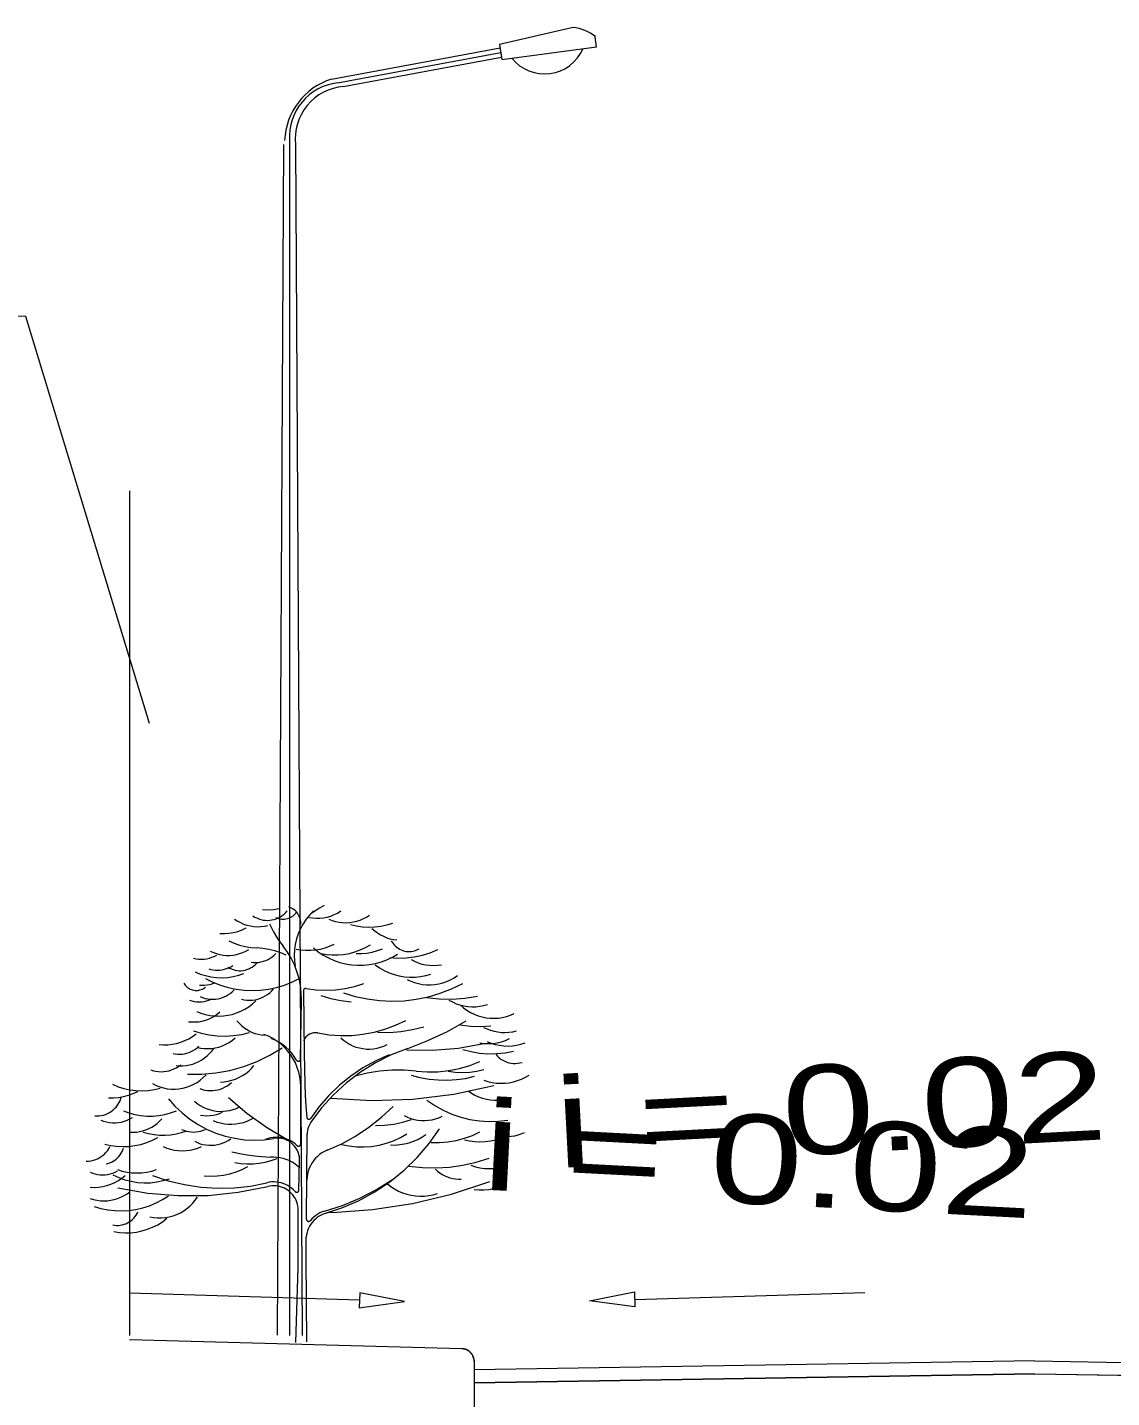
# Model space of a CAD drawing. Header units: metres. Extents: x 533049 to 537618, y 1849954 to 1852676.
# Drawn here: x 534294 to 534394.6, y 1850106.9 to 1850234 of the extents above; entities that cross this region are included whole.
import ezdxf

# ---------------------------------------------------------------- set-up
doc = ezdxf.new("R2010")
doc.units = ezdxf.units.M
doc.header["$LTSCALE"] = 2
for name, color, linetype, lineweight in [('2', 7, 'Continuous', 13), ('21', 7, 'Continuous', 13), ('3', 7, 'Continuous', 13), ('58', 7, 'Continuous', 13), ('59', 7, 'Continuous', 13), ('60', 7, 'Continuous', 13)]:
    doc.layers.add(name, color=color, linetype=linetype, lineweight=lineweight)

msp = doc.modelspace()

# ---------------------------------------------------------------- linework, layer by layer
at = {"layer": '2'}
for p, q in [((534319.33, 1850138.27), (534319.41, 1850143.75)), ((534319.34, 1850130.4), (534319.34, 1850135.72)), ((534319.86, 1850123.42), (534319.94, 1850131.3)), ((534319.17, 1850126.11), (534319.23, 1850128.84))]:
    msp.add_line(p, q, dxfattribs=at)
for points in [[(534321.5, 1850152.53), (534321.07, 1850152.26), (534320.65, 1850151.99), (534320.23, 1850151.71)], [(534313.18, 1850151.26), (534313.45, 1850151.08), (534313.74, 1850150.93), (534314.04, 1850150.8), (534314.35, 1850150.69), (534314.67, 1850150.62), (534314.99, 1850150.57), (534315.32, 1850150.55), (534315.65, 1850150.56), (534315.97, 1850150.6), (534316.3, 1850150.67)], [(534314.88, 1850151.56), (534315.06, 1850151.45), (534315.25, 1850151.36), (534315.44, 1850151.28), (534315.64, 1850151.22), (534315.84, 1850151.17), (534316.05, 1850151.15), (534316.26, 1850151.14), (534316.46, 1850151.15), (534316.67, 1850151.18), (534316.87, 1850151.23), (534317.07, 1850151.29), (534317.26, 1850151.37), (534317.45, 1850151.47), (534317.62, 1850151.58), (534317.79, 1850151.71), (534317.94, 1850151.85), (534318.08, 1850152.01)], [(534315.78, 1850152.16), (534316.3, 1850152.13), (534316.82, 1850152.16), (534317.34, 1850152.23)], [(534317.04, 1850151.41), (534317.16, 1850151.36), (534317.29, 1850151.31), (534317.43, 1850151.28), (534317.56, 1850151.26), (534317.7, 1850151.26), (534317.83, 1850151.26), (534317.97, 1850151.28), (534318.1, 1850151.31), (534318.23, 1850151.35), (534318.36, 1850151.4), (534318.48, 1850151.47), (534318.59, 1850151.54), (534318.7, 1850151.63), (534318.8, 1850151.72), (534318.89, 1850151.82), (534318.97, 1850151.93)], [(534319.34, 1850150.74), (534319.35, 1850150.88), (534319.34, 1850151.03), (534319.31, 1850151.17), (534319.28, 1850151.3), (534319.23, 1850151.44), (534319.17, 1850151.57), (534319.11, 1850151.69), (534319.03, 1850151.81), (534318.94, 1850151.92), (534318.84, 1850152.02), (534318.73, 1850152.11), (534318.61, 1850152.2), (534318.49, 1850152.27), (534318.36, 1850152.33), (534318.23, 1850152.38)], [(534320.53, 1850152.01), (534320.17, 1850151.64), (534319.85, 1850151.24), (534319.56, 1850150.82), (534319.32, 1850150.37), (534319.11, 1850149.9), (534318.95, 1850149.41), (534318.83, 1850148.91), (534318.76, 1850148.41), (534318.74, 1850147.89), (534318.76, 1850147.38), (534318.82, 1850146.88)], [(534320.09, 1850151.41), (534320.43, 1850151.36), (534320.77, 1850151.33), (534321.12, 1850151.34), (534321.46, 1850151.37), (534321.8, 1850151.44), (534322.13, 1850151.54), (534322.45, 1850151.67), (534322.76, 1850151.82), (534323.06, 1850152.01)], [(534321.94, 1850151.26), (534322.25, 1850151.14), (534322.57, 1850151.04), (534322.89, 1850150.97), (534323.22, 1850150.93), (534323.56, 1850150.92), (534323.89, 1850150.94), (534324.22, 1850150.99), (534324.54, 1850151.06), (534324.86, 1850151.16), (534325.16, 1850151.3), (534325.45, 1850151.45), (534325.73, 1850151.63)], [(534311.84, 1850149.92), (534312.26, 1850149.91), (534312.68, 1850149.94), (534313.1, 1850150.01), (534313.51, 1850150.12), (534313.91, 1850150.26), (534314.29, 1850150.44)], [(534316.44, 1850150.82), (534316.8, 1850150.09), (534317.22, 1850149.39), (534317.7, 1850148.74)], [(534323.95, 1850150.74), (534324.51, 1850150.62), (534325.07, 1850150.55), (534325.64, 1850150.52), (534326.21, 1850150.55), (534326.78, 1850150.61), (534327.34, 1850150.73), (534327.89, 1850150.89)], [(534325.95, 1850150.37), (534326.2, 1850150.16), (534326.46, 1850149.97), (534326.73, 1850149.8), (534327.02, 1850149.66), (534327.32, 1850149.53), (534327.62, 1850149.44), (534327.94, 1850149.37), (534328.26, 1850149.33)], [(534312.66, 1850149.25), (534313.15, 1850149.03), (534313.66, 1850148.85), (534314.18, 1850148.72), (534314.72, 1850148.63), (534315.26, 1850148.59)], [(534319.41, 1850143.75), (534319.39, 1850144.43), (534319.32, 1850145.09), (534319.18, 1850145.75), (534318.99, 1850146.39), (534318.75, 1850147.02), (534318.45, 1850147.62), (534318.1, 1850148.2), (534317.7, 1850148.74)], [(534318.92, 1850148.48), (534319.36, 1850148.41), (534319.81, 1850148.37), (534320.26, 1850148.37), (534320.71, 1850148.4), (534321.16, 1850148.48), (534321.6, 1850148.59), (534322.02, 1850148.74), (534322.44, 1850148.93)], [(534321.2, 1850148.07), (534321.73, 1850147.97), (534322.26, 1850147.93), (534322.79, 1850147.93), (534323.32, 1850147.98), (534323.85, 1850148.07), (534324.36, 1850148.21), (534324.86, 1850148.39), (534325.34, 1850148.62), (534325.81, 1850148.88)], [(534327.74, 1850149.25), (534327.82, 1850149.12), (534327.91, 1850148.98), (534328.01, 1850148.86), (534328.12, 1850148.74), (534328.24, 1850148.64), (534328.37, 1850148.55), (534328.51, 1850148.46), (534328.65, 1850148.39), (534328.8, 1850148.34), (534328.95, 1850148.29), (534329.11, 1850148.26), (534329.27, 1850148.24), (534329.43, 1850148.24), (534329.59, 1850148.25), (534329.75, 1850148.28), (534329.9, 1850148.32), (534330.05, 1850148.37), (534330.2, 1850148.43), (534330.34, 1850148.51)], [(534309.39, 1850147.62), (534309.63, 1850147.57), (534309.87, 1850147.54), (534310.12, 1850147.53), (534310.37, 1850147.55), (534310.61, 1850147.58), (534310.86, 1850147.63), (534311.09, 1850147.71), (534311.32, 1850147.8), (534311.54, 1850147.92)], [(534310.95, 1850148.29), (534311.23, 1850148.16), (534311.52, 1850148.05), (534311.82, 1850147.97), (534312.13, 1850147.92), (534312.44, 1850147.89), (534312.75, 1850147.89), (534313.06, 1850147.92), (534313.37, 1850147.97), (534313.67, 1850148.05), (534313.96, 1850148.16), (534314.24, 1850148.28), (534314.51, 1850148.44)], [(534314.74, 1850147.25), (534314.97, 1850147.23), (534315.2, 1850147.22), (534315.43, 1850147.24), (534315.65, 1850147.28), (534315.88, 1850147.34), (534316.1, 1850147.42), (534316.31, 1850147.51), (534316.51, 1850147.62), (534316.7, 1850147.76), (534316.87, 1850147.9), (534317.04, 1850148.07)], [(534318, 1850147.92), (534317.48, 1850148.14), (534316.94, 1850148.32), (534316.39, 1850148.45), (534315.82, 1850148.54), (534315.26, 1850148.59)], [(534320.53, 1850148.59), (534320.97, 1850148.23), (534321.43, 1850147.92), (534321.92, 1850147.65), (534322.43, 1850147.42), (534322.96, 1850147.24), (534323.5, 1850147.1), (534324.05, 1850147.01), (534324.61, 1850146.97), (534325.17, 1850146.97), (534325.73, 1850147.03), (534326.28, 1850147.13), (534326.82, 1850147.28), (534327.34, 1850147.47), (534327.85, 1850147.71), (534328.33, 1850147.99)], [(534324.47, 1850148.07), (534324.97, 1850148.07), (534325.47, 1850148.11), (534325.97, 1850148.2), (534326.45, 1850148.33), (534326.92, 1850148.51)], [(534327.59, 1850147.69), (534328.35, 1850147.64), (534329.11, 1850147.66), (534329.87, 1850147.75), (534330.62, 1850147.91), (534331.34, 1850148.14), (534332.05, 1850148.44)], [(534329.57, 1850147.51), (534329.9, 1850147.34), (534330.23, 1850147.2), (534330.58, 1850147.09), (534330.94, 1850147.02), (534331.3, 1850146.97), (534331.67, 1850146.95), (534332.04, 1850146.97), (534332.4, 1850147.01)], [(534309.53, 1850146.35), (534310.01, 1850146.16), (534310.51, 1850146.01), (534311.01, 1850145.9), (534311.53, 1850145.84), (534312.04, 1850145.82), (534312.56, 1850145.85), (534313.07, 1850145.92), (534313.58, 1850146.04), (534314.07, 1850146.21)], [(534310.8, 1850146.65), (534311, 1850146.59), (534311.21, 1850146.55), (534311.42, 1850146.52), (534311.63, 1850146.52), (534311.84, 1850146.53), (534312.05, 1850146.55), (534312.26, 1850146.6), (534312.46, 1850146.66), (534312.66, 1850146.74), (534312.85, 1850146.84), (534313.03, 1850146.95)], [(534312.58, 1850146.8), (534312.74, 1850146.71), (534312.91, 1850146.63), (534313.08, 1850146.57), (534313.26, 1850146.52), (534313.44, 1850146.49), (534313.62, 1850146.47), (534313.8, 1850146.47), (534313.99, 1850146.49), (534314.17, 1850146.52), (534314.35, 1850146.57), (534314.52, 1850146.64), (534314.68, 1850146.72), (534314.84, 1850146.81), (534314.99, 1850146.92), (534315.13, 1850147.04), (534315.26, 1850147.17)], [(534326.25, 1850147.01), (534326.65, 1850146.73), (534327.08, 1850146.48), (534327.53, 1850146.28), (534328, 1850146.11), (534328.48, 1850145.99), (534328.97, 1850145.9), (534329.46, 1850145.87), (534329.96, 1850145.87), (534330.45, 1850145.92), (534330.94, 1850146.02), (534331.41, 1850146.15)], [(534308.49, 1850145.31), (534308.56, 1850145.21), (534308.62, 1850145.12), (534308.7, 1850145.03), (534308.79, 1850144.95), (534308.88, 1850144.88), (534308.98, 1850144.82), (534309.08, 1850144.76), (534309.19, 1850144.72), (534309.3, 1850144.68), (534309.41, 1850144.65), (534309.53, 1850144.64), (534309.64, 1850144.63), (534309.76, 1850144.64), (534309.87, 1850144.65), (534309.99, 1850144.68), (534310.1, 1850144.71), (534310.21, 1850144.75), (534310.31, 1850144.81), (534310.41, 1850144.87), (534310.5, 1850144.94)], [(534309.95, 1850145.14), (534310.18, 1850145.13), (534310.42, 1850145.13), (534310.65, 1850145.16), (534310.88, 1850145.2), (534311.11, 1850145.26), (534311.33, 1850145.35)], [(534310.5, 1850145.76), (534311.18, 1850145.42), (534311.88, 1850145.14), (534312.6, 1850144.92), (534313.34, 1850144.76), (534314.09, 1850144.66), (534314.85, 1850144.63), (534315.6, 1850144.66), (534316.35, 1850144.76), (534317.09, 1850144.92), (534317.82, 1850145.14), (534318.52, 1850145.42), (534319.19, 1850145.76)], [(534319.83, 1850144.82), (534320.73, 1850144.69), (534321.64, 1850144.65), (534322.55, 1850144.68), (534323.45, 1850144.81), (534324.34, 1850145.01), (534325.2, 1850145.29)], [(534323.3, 1850144.43), (534324.39, 1850144.09), (534325.5, 1850143.85), (534326.64, 1850143.7), (534327.78, 1850143.64), (534328.92, 1850143.68), (534330.06, 1850143.82), (534331.18, 1850144.05), (534332.27, 1850144.37), (534333.34, 1850144.79), (534334.37, 1850145.29)], [(534329.2, 1850145.66), (534329.54, 1850145.5), (534329.9, 1850145.37), (534330.27, 1850145.27), (534330.64, 1850145.2), (534331.02, 1850145.17), (534331.4, 1850145.17), (534331.78, 1850145.2), (534332.15, 1850145.26), (534332.52, 1850145.35), (534332.88, 1850145.48), (534333.23, 1850145.63), (534333.56, 1850145.82), (534333.87, 1850146.03)], [(534309.01, 1850143.75), (534309.23, 1850143.68), (534309.45, 1850143.62), (534309.68, 1850143.59), (534309.91, 1850143.58), (534310.14, 1850143.59), (534310.37, 1850143.62), (534310.59, 1850143.67), (534310.81, 1850143.74), (534311.02, 1850143.83)], [(534309.69, 1850142.69), (534310.08, 1850142.53), (534310.49, 1850142.41), (534310.9, 1850142.32), (534311.32, 1850142.27), (534311.74, 1850142.25), (534312.16, 1850142.27), (534312.58, 1850142.33), (534312.99, 1850142.42), (534313.39, 1850142.55), (534313.78, 1850142.71), (534314.15, 1850142.9), (534314.51, 1850143.12), (534314.85, 1850143.38), (534315.16, 1850143.66)], [(534310, 1850144.07), (534310.23, 1850143.98), (534310.46, 1850143.9), (534310.7, 1850143.85), (534310.95, 1850143.83), (534311.19, 1850143.82), (534311.44, 1850143.83), (534311.68, 1850143.87), (534311.92, 1850143.93), (534312.15, 1850144.01), (534312.38, 1850144.1), (534312.59, 1850144.22), (534312.8, 1850144.36), (534312.99, 1850144.51), (534313.17, 1850144.68)], [(534313.84, 1850143.83), (534314.09, 1850143.77), (534314.34, 1850143.74), (534314.6, 1850143.73), (534314.85, 1850143.74), (534315.1, 1850143.78), (534315.35, 1850143.84), (534315.59, 1850143.91), (534315.83, 1850144.01), (534316.05, 1850144.13), (534316.26, 1850144.27), (534316.46, 1850144.43), (534316.65, 1850144.6), (534316.82, 1850144.79)], [(534319.83, 1850144.82), (534319.81, 1850144.82), (534319.8, 1850144.82), (534319.78, 1850144.82), (534319.76, 1850144.82), (534319.74, 1850144.81), (534319.73, 1850144.81), (534319.71, 1850144.8), (534319.69, 1850144.79), (534319.68, 1850144.78), (534319.66, 1850144.77), (534319.65, 1850144.76), (534319.64, 1850144.75), (534319.63, 1850144.73), (534319.62, 1850144.72), (534319.61, 1850144.7), (534319.6, 1850144.68), (534319.6, 1850144.67), (534319.59, 1850144.65), (534319.59, 1850144.63), (534319.59, 1850144.61)], [(534319.59, 1850144.61), (534319.62, 1850141.72), (534319.66, 1850138.82), (534319.71, 1850135.93)], [(534321.2, 1850144.18), (534322.13, 1850143.89), (534323.07, 1850143.69), (534324.03, 1850143.57)], [(534331, 1850143.99), (534332.19, 1850143.85), (534333.38, 1850143.82), (534334.56, 1850143.91), (534335.74, 1850144.11)], [(534333.09, 1850143.75), (534333.41, 1850143.57), (534333.75, 1850143.41), (534334.1, 1850143.29), (534334.46, 1850143.2), (534334.83, 1850143.15), (534335.2, 1850143.12), (534335.57, 1850143.13), (534335.94, 1850143.17), (534336.3, 1850143.24), (534336.66, 1850143.34)], [(534308.94, 1850141.74), (534309.25, 1850141.72), (534309.56, 1850141.72), (534309.88, 1850141.74), (534310.18, 1850141.8), (534310.49, 1850141.88), (534310.78, 1850141.98), (534311.06, 1850142.11), (534311.34, 1850142.26), (534311.6, 1850142.44), (534311.84, 1850142.64)], [(534334.16, 1850143.28), (534334.45, 1850143.02), (534334.76, 1850142.8), (534335.09, 1850142.6), (534335.43, 1850142.43), (534335.79, 1850142.29), (534336.16, 1850142.18), (534336.53, 1850142.11), (534336.91, 1850142.07), (534337.3, 1850142.06), (534337.68, 1850142.08), (534338.06, 1850142.14), (534338.43, 1850142.23), (534338.8, 1850142.35), (534339.15, 1850142.5)], [(534313.42, 1850141.82), (534313.62, 1850141.59), (534313.83, 1850141.38), (534314.06, 1850141.19), (534314.3, 1850141.03), (534314.56, 1850140.88), (534314.83, 1850140.75), (534315.1, 1850140.65), (534315.39, 1850140.57), (534315.68, 1850140.51), (534315.98, 1850140.48)], [(534320.94, 1850140.69), (534321.97, 1850140.53), (534323.02, 1850140.45), (534324.07, 1850140.46), (534325.11, 1850140.57), (534326.14, 1850140.76), (534327.15, 1850141.04), (534328.13, 1850141.41), (534329.08, 1850141.86)], [(534326.47, 1850140.77), (534327.56, 1850140.75), (534328.64, 1850140.83), (534329.71, 1850141), (534330.76, 1850141.25)], [(534329.26, 1850139.26), (534331.14, 1850139.98), (534332.95, 1850140.83), (534334.7, 1850141.83)], [(534334.13, 1850141.46), (534335.08, 1850141.32), (534336.03, 1850141.28), (534336.98, 1850141.34)], [(534336.3, 1850141.21), (534336.61, 1850141.07), (534336.94, 1850140.95), (534337.28, 1850140.85), (534337.62, 1850140.79), (534337.97, 1850140.75), (534338.31, 1850140.74), (534338.66, 1850140.76), (534339.01, 1850140.81), (534339.35, 1850140.89)], [(534306.2, 1850139.63), (534306.6, 1850139.6), (534307.01, 1850139.6), (534307.42, 1850139.65), (534307.82, 1850139.72), (534308.21, 1850139.84), (534308.59, 1850139.98), (534308.96, 1850140.16), (534309.31, 1850140.37), (534309.64, 1850140.61)], [(534309.38, 1850140.89), (534310.11, 1850140.67), (534310.85, 1850140.51), (534311.6, 1850140.42), (534312.36, 1850140.4), (534313.11, 1850140.45), (534313.86, 1850140.56), (534314.6, 1850140.74)], [(534309.69, 1850139.36), (534310.03, 1850139.29), (534310.37, 1850139.25), (534310.72, 1850139.24), (534311.07, 1850139.26), (534311.41, 1850139.31), (534311.75, 1850139.39), (534312.08, 1850139.51), (534312.4, 1850139.65), (534312.71, 1850139.82), (534313, 1850140.01), (534313.27, 1850140.23)], [(534319.34, 1850135.72), (534319.32, 1850136.17), (534319.26, 1850136.62), (534319.16, 1850137.06), (534319.02, 1850137.49), (534318.85, 1850137.91), (534318.64, 1850138.3), (534318.4, 1850138.68), (534318.12, 1850139.04), (534317.81, 1850139.37), (534317.48, 1850139.67), (534317.12, 1850139.94), (534316.74, 1850140.18), (534316.34, 1850140.39), (534315.92, 1850140.56)], [(534318.95, 1850138.18), (534318.74, 1850138.51), (534318.51, 1850138.83), (534318.24, 1850139.12), (534317.95, 1850139.39), (534317.64, 1850139.63), (534317.31, 1850139.85), (534316.96, 1850140.03), (534316.59, 1850140.18)], [(534320.94, 1850140.69), (534320.83, 1850140.71), (534320.73, 1850140.72), (534320.63, 1850140.71), (534320.53, 1850140.7), (534320.43, 1850140.68), (534320.33, 1850140.65), (534320.23, 1850140.62), (534320.14, 1850140.57), (534320.05, 1850140.52), (534319.97, 1850140.46), (534319.89, 1850140.39), (534319.82, 1850140.32), (534319.76, 1850140.24), (534319.7, 1850140.15), (534319.65, 1850140.06), (534319.61, 1850139.97)], [(534323.05, 1850140.24), (534323.3, 1850140.02), (534323.57, 1850139.83), (534323.85, 1850139.65), (534324.15, 1850139.51), (534324.46, 1850139.39), (534324.78, 1850139.3), (534325.1, 1850139.24), (534325.43, 1850139.2), (534325.76, 1850139.2), (534326.1, 1850139.23), (534326.42, 1850139.29), (534326.74, 1850139.37), (534327.05, 1850139.48), (534327.36, 1850139.63)], [(534335.94, 1850139.77), (534336.34, 1850139.71), (534336.75, 1850139.7), (534337.15, 1850139.72), (534337.55, 1850139.78), (534337.95, 1850139.87), (534338.33, 1850140), (534338.71, 1850140.17)], [(534336.62, 1850139.89), (534336.99, 1850139.74), (534337.38, 1850139.63), (534337.77, 1850139.55), (534338.17, 1850139.5), (534338.57, 1850139.48), (534338.98, 1850139.5), (534339.37, 1850139.56), (534339.77, 1850139.65), (534340.15, 1850139.77)], [(534307.49, 1850138.8), (534307.7, 1850138.76), (534307.92, 1850138.74), (534308.13, 1850138.73), (534308.35, 1850138.74), (534308.56, 1850138.77), (534308.77, 1850138.82), (534308.98, 1850138.89), (534309.18, 1850138.97), (534309.37, 1850139.07), (534309.56, 1850139.19), (534309.73, 1850139.32), (534309.89, 1850139.47)], [(534307.79, 1850137.68), (534308.1, 1850137.65), (534308.41, 1850137.65), (534308.72, 1850137.68), (534309.02, 1850137.74), (534309.32, 1850137.81), (534309.61, 1850137.92), (534309.89, 1850138.05), (534310.16, 1850138.2), (534310.42, 1850138.37), (534310.66, 1850138.57), (534310.88, 1850138.78), (534311.09, 1850139.01), (534311.27, 1850139.26)], [(534308.82, 1850136.86), (534310.14, 1850136.86), (534311.46, 1850136.98), (534312.77, 1850137.22), (534314.05, 1850137.57), (534315.29, 1850138.04), (534316.48, 1850138.62), (534317.61, 1850139.31)], [(534327.54, 1850138.66), (534326.3, 1850138.11), (534325.11, 1850137.45), (534323.99, 1850136.7), (534322.93, 1850135.84), (534321.95, 1850134.9), (534321.06, 1850133.88), (534320.26, 1850132.79)], [(534329.26, 1850139.26), (534327.74, 1850138.66), (534326.27, 1850137.93), (534324.88, 1850137.06), (534323.58, 1850136.06), (534322.37, 1850134.95), (534321.27, 1850133.74), (534320.29, 1850132.42)], [(534329.16, 1850139.13), (534331.57, 1850139.09), (534333.97, 1850139.29), (534336.34, 1850139.73)], [(534334.37, 1850139.17), (534335.14, 1850138.96), (534335.92, 1850138.83), (534336.71, 1850138.77), (534337.5, 1850138.78), (534338.29, 1850138.86), (534339.07, 1850139)], [(534337.46, 1850138.68), (534337.6, 1850138.53), (534337.75, 1850138.39), (534337.91, 1850138.27), (534338.09, 1850138.16), (534338.27, 1850138.07), (534338.46, 1850137.99), (534338.65, 1850137.93), (534338.86, 1850137.89), (534339.06, 1850137.87), (534339.26, 1850137.86), (534339.47, 1850137.88), (534339.67, 1850137.91), (534339.87, 1850137.96)], [(534305.44, 1850137.27), (534305.67, 1850137.19), (534305.91, 1850137.14), (534306.15, 1850137.11), (534306.4, 1850137.1), (534306.64, 1850137.11), (534306.88, 1850137.14), (534307.12, 1850137.19), (534307.35, 1850137.26), (534307.58, 1850137.35), (534307.8, 1850137.46), (534308.01, 1850137.58), (534308.2, 1850137.73)], [(534311.89, 1850136.14), (534312.24, 1850136.17), (534312.6, 1850136.22), (534312.95, 1850136.31), (534313.28, 1850136.42), (534313.61, 1850136.57), (534313.93, 1850136.74), (534314.23, 1850136.94), (534314.51, 1850137.16), (534314.77, 1850137.41), (534315, 1850137.68)], [(534318.95, 1850138.18), (534318.96, 1850138.16), (534318.97, 1850138.15), (534318.98, 1850138.13), (534318.99, 1850138.12), (534319.01, 1850138.11), (534319.02, 1850138.1), (534319.04, 1850138.09), (534319.06, 1850138.09), (534319.07, 1850138.08), (534319.09, 1850138.08), (534319.11, 1850138.07), (534319.13, 1850138.07), (534319.14, 1850138.07), (534319.16, 1850138.07), (534319.18, 1850138.08), (534319.2, 1850138.08), (534319.21, 1850138.09), (534319.23, 1850138.1), (534319.24, 1850138.11), (534319.26, 1850138.12), (534319.27, 1850138.13), (534319.28, 1850138.14), (534319.29, 1850138.16), (534319.3, 1850138.17), (534319.31, 1850138.19), (534319.32, 1850138.2), (534319.32, 1850138.22), (534319.33, 1850138.24), (534319.33, 1850138.26), (534319.33, 1850138.27)], [(534330.06, 1850137.16), (534328.92, 1850137.25), (534327.78, 1850137.25), (534326.64, 1850137.15), (534325.51, 1850136.96), (534324.4, 1850136.67)], [(534330.06, 1850137.16), (534331.06, 1850137.09), (534332.07, 1850137.1), (534333.07, 1850137.2), (534334.06, 1850137.39), (534335.03, 1850137.67), (534335.97, 1850138.03)], [(534333.01, 1850137.16), (534333.68, 1850137.07), (534334.35, 1850137.03), (534335.02, 1850137.06), (534335.68, 1850137.14), (534336.34, 1850137.29)], [(534305.6, 1850135.99), (534305.92, 1850135.83), (534306.26, 1850135.69), (534306.6, 1850135.59), (534306.96, 1850135.52), (534307.32, 1850135.49), (534307.68, 1850135.48), (534308.04, 1850135.51), (534308.4, 1850135.57), (534308.75, 1850135.66), (534309.09, 1850135.78), (534309.41, 1850135.93), (534309.73, 1850136.11), (534310.02, 1850136.32), (534310.3, 1850136.55), (534310.56, 1850136.81)], [(534309.99, 1850135.53), (534310.22, 1850135.45), (534310.45, 1850135.4), (534310.69, 1850135.36), (534310.93, 1850135.35), (534311.17, 1850135.35), (534311.41, 1850135.38), (534311.65, 1850135.42), (534311.88, 1850135.49), (534312.1, 1850135.57), (534312.32, 1850135.68), (534312.53, 1850135.8), (534312.72, 1850135.94), (534312.91, 1850136.09)], [(534329.57, 1850136.79), (534330.39, 1850136.57), (534331.24, 1850136.42), (534332.09, 1850136.33), (534332.94, 1850136.31), (534333.79, 1850136.36), (534334.64, 1850136.48), (534335.47, 1850136.67)], [(534336.34, 1850136.3), (534336.71, 1850136.18), (534337.1, 1850136.1), (534337.49, 1850136.04), (534337.89, 1850136.02), (534338.29, 1850136.04), (534338.68, 1850136.08), (534339.07, 1850136.16), (534339.45, 1850136.27), (534339.82, 1850136.42), (534340.18, 1850136.59), (534340.52, 1850136.79)], [(534300.23, 1850133.02), (534300.43, 1850133.01), (534300.63, 1850133.02), (534300.83, 1850133.04), (534301.03, 1850133.08), (534301.22, 1850133.14), (534301.41, 1850133.22), (534301.59, 1850133.31), (534301.76, 1850133.42), (534301.92, 1850133.54), (534302.07, 1850133.67), (534302.21, 1850133.82), (534302.33, 1850133.98), (534302.44, 1850134.15), (534302.54, 1850134.33), (534302.62, 1850134.52), (534302.68, 1850134.71)], [(534301.5, 1850134.66), (534301.97, 1850134.66), (534302.44, 1850134.7), (534302.9, 1850134.79), (534303.35, 1850134.91), (534303.79, 1850135.07), (534304.21, 1850135.27)], [(534301.86, 1850135.94), (534302.39, 1850135.71), (534302.93, 1850135.54), (534303.49, 1850135.41), (534304.05, 1850135.34), (534304.62, 1850135.32), (534305.19, 1850135.36), (534305.76, 1850135.44), (534306.31, 1850135.58)], [(534312.65, 1850134.71), (534314.34, 1850133.25), (534316.15, 1850131.95), (534318.07, 1850130.82)], [(534319.71, 1850135.93), (534319.74, 1850134.91), (534319.8, 1850133.89), (534319.89, 1850132.88)], [(534322.13, 1850134.64), (534325.93, 1850134.43), (534329.75, 1850134.56), (534333.53, 1850135.02), (534337.26, 1850135.81)], [(534334.86, 1850135.32), (534335.17, 1850135.11), (534335.5, 1850134.93), (534335.84, 1850134.77), (534336.2, 1850134.65), (534336.56, 1850134.56), (534336.93, 1850134.5), (534337.31, 1850134.47), (534337.68, 1850134.47), (534338.06, 1850134.51), (534338.43, 1850134.58)], [(534302.88, 1850133.47), (534303.4, 1850133.28), (534303.94, 1850133.13), (534304.5, 1850133.03), (534305.05, 1850132.98), (534305.62, 1850132.98), (534306.17, 1850133.03), (534306.73, 1850133.13), (534307.27, 1850133.28), (534307.8, 1850133.47)], [(534307.06, 1850134.58), (534307.66, 1850133.89), (534308.33, 1850133.27), (534309.04, 1850132.7), (534309.81, 1850132.2), (534310.61, 1850131.77), (534311.45, 1850131.41), (534312.32, 1850131.12), (534313.21, 1850130.92), (534314.11, 1850130.79), (534315.03, 1850130.75), (534315.94, 1850130.78), (534316.84, 1850130.9)], [(534309.48, 1850134.35), (534309.73, 1850134.15), (534310, 1850133.97), (534310.28, 1850133.82), (534310.57, 1850133.69), (534310.87, 1850133.58), (534311.18, 1850133.5), (534311.5, 1850133.45), (534311.82, 1850133.42), (534312.14, 1850133.43), (534312.46, 1850133.46), (534312.77, 1850133.51), (534313.08, 1850133.59), (534313.38, 1850133.7), (534313.67, 1850133.84)], [(534321.79, 1850129.81), (534323.14, 1850130.42), (534324.43, 1850131.13), (534325.67, 1850131.95), (534326.83, 1850132.87), (534327.91, 1850133.87)], [(534331.05, 1850134.45), (534331.77, 1850133.96), (534332.54, 1850133.52), (534333.35, 1850133.16), (534334.18, 1850132.88), (534335.04, 1850132.67), (534335.91, 1850132.53), (534336.79, 1850132.48), (534337.67, 1850132.5), (534338.55, 1850132.61)], [(534300.78, 1850132.61), (534301.05, 1850132.51), (534301.32, 1850132.44), (534301.59, 1850132.39), (534301.87, 1850132.37), (534302.15, 1850132.36), (534302.43, 1850132.39), (534302.7, 1850132.43), (534302.98, 1850132.51), (534303.24, 1850132.6), (534303.49, 1850132.72), (534303.74, 1850132.85)], [(534303.49, 1850131.5), (534303.79, 1850131.49), (534304.09, 1850131.5), (534304.39, 1850131.54), (534304.69, 1850131.61), (534304.98, 1850131.7), (534305.25, 1850131.82), (534305.52, 1850131.96), (534305.78, 1850132.12), (534306.02, 1850132.3), (534306.24, 1850132.51), (534306.44, 1850132.73)], [(534310.04, 1850133.07), (534310.34, 1850133.03), (534310.64, 1850133.02), (534310.94, 1850133.04), (534311.23, 1850133.07), (534311.53, 1850133.13), (534311.81, 1850133.22), (534312.09, 1850133.33)], [(534311.22, 1850132.56), (534311.56, 1850132.43), (534311.9, 1850132.34), (534312.25, 1850132.27), (534312.61, 1850132.23), (534312.96, 1850132.23), (534313.32, 1850132.25), (534313.67, 1850132.31), (534314.02, 1850132.39), (534314.36, 1850132.5), (534314.69, 1850132.65), (534315, 1850132.81)], [(534319.89, 1850132.88), (534319.89, 1850132.86), (534319.89, 1850132.84), (534319.9, 1850132.83), (534319.91, 1850132.81), (534319.92, 1850132.79), (534319.93, 1850132.78), (534319.94, 1850132.77), (534319.95, 1850132.75), (534319.96, 1850132.74), (534319.98, 1850132.73), (534319.99, 1850132.72), (534320.01, 1850132.71), (534320.02, 1850132.71), (534320.04, 1850132.7), (534320.06, 1850132.7), (534320.08, 1850132.69), (534320.09, 1850132.69), (534320.11, 1850132.7), (534320.13, 1850132.7), (534320.15, 1850132.7), (534320.16, 1850132.71), (534320.18, 1850132.72), (534320.2, 1850132.72), (534320.21, 1850132.73), (534320.23, 1850132.74), (534320.24, 1850132.76), (534320.25, 1850132.77), (534320.26, 1850132.79)], [(534320.29, 1850132.42), (534320.2, 1850132.28), (534320.12, 1850132.12), (534320.06, 1850131.97), (534320.01, 1850131.8), (534319.97, 1850131.64), (534319.95, 1850131.47), (534319.94, 1850131.3)], [(534326.27, 1850132.12), (534327.12, 1850132.13), (534327.97, 1850132.23), (534328.8, 1850132.41), (534329.61, 1850132.66)], [(534328.94, 1850133.03), (534329.24, 1850132.88), (534329.55, 1850132.76), (534329.87, 1850132.67), (534330.2, 1850132.6), (534330.53, 1850132.57), (534330.86, 1850132.56), (534331.19, 1850132.59), (534331.52, 1850132.64), (534331.84, 1850132.72), (534332.15, 1850132.83), (534332.46, 1850132.96)], [(534301.15, 1850130.39), (534301.7, 1850130.26), (534302.26, 1850130.18), (534302.83, 1850130.15), (534303.39, 1850130.17), (534303.96, 1850130.24), (534304.51, 1850130.36), (534305.05, 1850130.53), (534305.57, 1850130.75), (534306.07, 1850131.01)], [(534304.72, 1850131.5), (534305.22, 1850131.36), (534305.73, 1850131.27), (534306.24, 1850131.22), (534306.76, 1850131.21), (534307.28, 1850131.25), (534307.79, 1850131.33), (534308.29, 1850131.46), (534308.78, 1850131.62)], [(534308.29, 1850131.75), (534308.5, 1850131.66), (534308.72, 1850131.59), (534308.94, 1850131.54), (534309.17, 1850131.51), (534309.39, 1850131.5), (534309.62, 1850131.51), (534309.85, 1850131.54), (534310.07, 1850131.59), (534310.29, 1850131.66), (534310.5, 1850131.75)], [(534309.52, 1850130.64), (534309.76, 1850130.52), (534310.01, 1850130.42), (534310.27, 1850130.35), (534310.54, 1850130.3), (534310.81, 1850130.27), (534311.08, 1850130.27), (534311.35, 1850130.29), (534311.62, 1850130.33), (534311.88, 1850130.4), (534312.13, 1850130.49), (534312.38, 1850130.6), (534312.62, 1850130.73), (534312.84, 1850130.88)], [(534318.99, 1850130.25), (534318.81, 1850130.41), (534318.62, 1850130.55), (534318.41, 1850130.68), (534318.19, 1850130.78), (534317.97, 1850130.87), (534317.74, 1850130.94), (534317.5, 1850130.98), (534317.26, 1850131.01), (534317.02, 1850131.01), (534316.78, 1850131), (534316.54, 1850130.96), (534316.31, 1850130.9), (534316.08, 1850130.82)], [(534319.23, 1850128.84), (534319.23, 1850129.02), (534319.21, 1850129.2), (534319.17, 1850129.38), (534319.12, 1850129.55), (534319.06, 1850129.72), (534318.98, 1850129.88), (534318.88, 1850130.03), (534318.77, 1850130.18), (534318.65, 1850130.31), (534318.52, 1850130.44), (534318.38, 1850130.55), (534318.23, 1850130.65), (534318.07, 1850130.73), (534317.91, 1850130.8), (534317.74, 1850130.86), (534317.56, 1850130.9), (534317.38, 1850130.92), (534317.2, 1850130.93), (534317.02, 1850130.92), (534316.84, 1850130.9)], [(534321.55, 1850123.93), (534323.16, 1850124.46), (534324.71, 1850125.13), (534326.2, 1850125.94), (534327.61, 1850126.89), (534328.92, 1850127.96), (534330.14, 1850129.14), (534331.24, 1850130.43), (534332.22, 1850131.81)], [(534323.12, 1850130.36), (534323.81, 1850130.22), (534324.51, 1850130.14), (534325.21, 1850130.13), (534325.91, 1850130.17), (534326.6, 1850130.28), (534327.28, 1850130.46), (534327.94, 1850130.69), (534328.58, 1850130.98), (534329.18, 1850131.33)], [(534327.67, 1850130.3), (534328.1, 1850130.29), (534328.54, 1850130.33), (534328.97, 1850130.4), (534329.39, 1850130.51), (534329.8, 1850130.65), (534330.2, 1850130.82), (534330.58, 1850131.03), (534330.94, 1850131.27)], [(534331.43, 1850130.54), (534332.21, 1850130.54), (534332.99, 1850130.6), (534333.76, 1850130.73), (534334.52, 1850130.93), (534335.26, 1850131.19), (534335.97, 1850131.51)], [(534334.52, 1850130.78), (534335, 1850130.67), (534335.48, 1850130.61), (534335.97, 1850130.59), (534336.46, 1850130.61), (534336.95, 1850130.68), (534337.43, 1850130.79), (534337.89, 1850130.95), (534338.34, 1850131.14)], [(534337.61, 1850131.21), (534337.92, 1850131.15), (534338.24, 1850131.11), (534338.56, 1850131.1), (534338.87, 1850131.12), (534339.19, 1850131.16), (534339.5, 1850131.23), (534339.8, 1850131.33), (534340.1, 1850131.45)], [(534299.43, 1850128.79), (534299.66, 1850128.8), (534299.88, 1850128.84), (534300.1, 1850128.89), (534300.32, 1850128.96), (534300.53, 1850129.05), (534300.73, 1850129.16), (534300.91, 1850129.29), (534301.09, 1850129.43), (534301.25, 1850129.59), (534301.4, 1850129.76), (534301.53, 1850129.95), (534301.64, 1850130.15)], [(534301.28, 1850128.54), (534301.45, 1850128.58), (534301.62, 1850128.64), (534301.78, 1850128.71), (534301.94, 1850128.79), (534302.08, 1850128.88), (534302.22, 1850128.99), (534302.35, 1850129.11), (534302.47, 1850129.24), (534302.58, 1850129.38), (534302.67, 1850129.53), (534302.76, 1850129.69), (534302.82, 1850129.85), (534302.88, 1850130.02)], [(534306.57, 1850130.15), (534306.91, 1850130.01), (534307.26, 1850129.9), (534307.62, 1850129.83), (534307.98, 1850129.78), (534308.35, 1850129.77), (534308.72, 1850129.78), (534309.08, 1850129.83), (534309.44, 1850129.9), (534309.79, 1850130.01), (534310.13, 1850130.15)], [(534312.96, 1850129.65), (534314.14, 1850129.42), (534315.33, 1850129.25), (534316.53, 1850129.16)], [(534318.99, 1850130.25), (534319.01, 1850130.24), (534319.02, 1850130.23), (534319.03, 1850130.22), (534319.05, 1850130.21), (534319.07, 1850130.2), (534319.08, 1850130.2), (534319.1, 1850130.2), (534319.12, 1850130.19), (534319.14, 1850130.19), (534319.15, 1850130.19), (534319.17, 1850130.2), (534319.19, 1850130.2), (534319.21, 1850130.21), (534319.22, 1850130.21), (534319.24, 1850130.22), (534319.25, 1850130.23), (534319.27, 1850130.24), (534319.28, 1850130.25), (534319.29, 1850130.27), (534319.3, 1850130.28), (534319.31, 1850130.3), (534319.32, 1850130.31), (534319.33, 1850130.33), (534319.33, 1850130.34), (534319.33, 1850130.36), (534319.34, 1850130.38), (534319.34, 1850130.4)], [(534321.79, 1850129.81), (534321.54, 1850129.7), (534321.31, 1850129.57), (534321.09, 1850129.41), (534320.88, 1850129.24), (534320.69, 1850129.05), (534320.51, 1850128.84), (534320.36, 1850128.62), (534320.23, 1850128.38), (534320.12, 1850128.14), (534320.03, 1850127.88), (534319.97, 1850127.62), (534319.93, 1850127.35), (534319.91, 1850127.08)], [(534313.21, 1850128.67), (534313.77, 1850128.58), (534314.35, 1850128.54), (534314.92, 1850128.54), (534315.49, 1850128.6), (534316.05, 1850128.7), (534316.61, 1850128.85), (534317.14, 1850129.04)], [(534319.24, 1850128.18), (534319.01, 1850128.37), (534318.78, 1850128.55), (534318.53, 1850128.71), (534318.26, 1850128.85), (534317.99, 1850128.96), (534317.71, 1850129.05), (534317.42, 1850129.11), (534317.12, 1850129.15), (534316.83, 1850129.17), (534316.53, 1850129.16)], [(534329.37, 1850128.35), (534330.62, 1850128.22), (534331.88, 1850128.18), (534333.14, 1850128.25), (534334.39, 1850128.43), (534335.62, 1850128.7), (534336.82, 1850129.08)], [(534335.13, 1850128.42), (534335.54, 1850128.28), (534335.96, 1850128.19), (534336.39, 1850128.13), (534336.82, 1850128.11), (534337.26, 1850128.13), (534337.69, 1850128.19), (534338.11, 1850128.28), (534338.52, 1850128.42)], [(534299.8, 1850127.77), (534300.02, 1850127.68), (534300.25, 1850127.62), (534300.48, 1850127.57), (534300.72, 1850127.54), (534300.96, 1850127.53), (534301.2, 1850127.54), (534301.44, 1850127.57), (534301.67, 1850127.62), (534301.9, 1850127.69), (534302.12, 1850127.78), (534302.33, 1850127.89)], [(534299.8, 1850126.39), (534300.19, 1850126.37), (534300.58, 1850126.39), (534300.97, 1850126.45), (534301.35, 1850126.54), (534301.72, 1850126.66), (534302.08, 1850126.82), (534302.43, 1850127.01), (534302.75, 1850127.23), (534303.06, 1850127.47)], [(534301.91, 1850127.53), (534302.46, 1850127.28), (534303.02, 1850127.08), (534303.6, 1850126.93), (534304.2, 1850126.83), (534304.8, 1850126.79), (534305.4, 1850126.8), (534306, 1850126.87), (534306.59, 1850126.99), (534307.16, 1850127.17)], [(534302.33, 1850128.02), (534302.77, 1850127.88), (534303.23, 1850127.79), (534303.68, 1850127.73), (534304.14, 1850127.71), (534304.6, 1850127.73), (534305.06, 1850127.79), (534305.51, 1850127.88), (534305.95, 1850128.02)], [(534305.59, 1850127.47), (534307.05, 1850126.98), (534308.55, 1850126.62), (534310.07, 1850126.38), (534311.61, 1850126.29), (534313.15, 1850126.32), (534314.69, 1850126.49), (534316.2, 1850126.8)], [(534310.38, 1850127.44), (534310.98, 1850127.41), (534311.58, 1850127.43), (534312.18, 1850127.5), (534312.77, 1850127.63), (534313.34, 1850127.8), (534313.9, 1850128.03), (534314.44, 1850128.3)], [(534321.54, 1850124.17), (534323.21, 1850124.69), (534324.83, 1850125.36), (534326.38, 1850126.17), (534327.86, 1850127.1)], [(534331.85, 1850128.05), (534332.04, 1850127.87), (534332.25, 1850127.72), (534332.47, 1850127.57), (534332.7, 1850127.45), (534332.94, 1850127.35), (534333.18, 1850127.26), (534333.44, 1850127.2), (534333.7, 1850127.16), (534333.96, 1850127.14), (534334.22, 1850127.14)], [(534299.8, 1850125.34), (534300.11, 1850125.25), (534300.43, 1850125.18), (534300.75, 1850125.13), (534301.07, 1850125.12), (534301.4, 1850125.13), (534301.72, 1850125.17), (534302.04, 1850125.24), (534302.35, 1850125.33), (534302.66, 1850125.45), (534302.95, 1850125.6), (534303.22, 1850125.77), (534303.49, 1850125.96)], [(534302.38, 1850126.33), (534305.14, 1850125.83), (534307.94, 1850125.6), (534310.74, 1850125.62), (534313.53, 1850125.91), (534316.28, 1850126.45)], [(534318.81, 1850125.98), (534318.66, 1850126.14), (534318.49, 1850126.28), (534318.31, 1850126.42), (534318.13, 1850126.53), (534317.93, 1850126.63), (534317.72, 1850126.72), (534317.51, 1850126.78), (534317.3, 1850126.83), (534317.08, 1850126.86), (534316.86, 1850126.87), (534316.63, 1850126.87), (534316.41, 1850126.84), (534316.2, 1850126.8)], [(534319.11, 1850124.23), (534319.1, 1850124.43), (534319.08, 1850124.63), (534319.04, 1850124.82), (534318.98, 1850125.01), (534318.9, 1850125.19), (534318.81, 1850125.36), (534318.71, 1850125.53), (534318.59, 1850125.69), (534318.46, 1850125.83), (534318.31, 1850125.97), (534318.16, 1850126.09), (534317.99, 1850126.2), (534317.82, 1850126.29), (534317.64, 1850126.37), (534317.45, 1850126.43), (534317.26, 1850126.48), (534317.07, 1850126.51), (534316.87, 1850126.52), (534316.67, 1850126.51), (534316.48, 1850126.49), (534316.28, 1850126.45)], [(534318.81, 1850125.98), (534318.82, 1850125.96), (534318.84, 1850125.95), (534318.85, 1850125.94), (534318.87, 1850125.93), (534318.88, 1850125.92), (534318.9, 1850125.92), (534318.92, 1850125.91), (534318.93, 1850125.91), (534318.95, 1850125.91), (534318.97, 1850125.91), (534318.99, 1850125.91), (534319.01, 1850125.91), (534319.02, 1850125.92), (534319.04, 1850125.92), (534319.06, 1850125.93), (534319.07, 1850125.94), (534319.09, 1850125.95), (534319.1, 1850125.96), (534319.11, 1850125.98), (534319.13, 1850125.99), (534319.14, 1850126), (534319.14, 1850126.02), (534319.15, 1850126.04), (534319.16, 1850126.05), (534319.16, 1850126.07), (534319.17, 1850126.09), (534319.17, 1850126.11)], [(534322.27, 1850124.05), (534326, 1850124.3), (534329.7, 1850124.86), (534333.33, 1850125.73), (534336.88, 1850126.9)], [(534327.37, 1850126.72), (534327.69, 1850126.46), (534328.04, 1850126.23), (534328.4, 1850126.03), (534328.78, 1850125.87), (534329.17, 1850125.73), (534329.58, 1850125.64), (534329.99, 1850125.58), (534330.4, 1850125.55), (534330.82, 1850125.56), (534331.23, 1850125.61), (534331.64, 1850125.69), (534332.03, 1850125.81)], [(534335.43, 1850126.17), (534335.88, 1850126.13), (534336.33, 1850126.13), (534336.79, 1850126.17), (534337.23, 1850126.26), (534337.67, 1850126.38), (534338.1, 1850126.53)], [(534300.17, 1850124.6), (534300.8, 1850124.42), (534301.44, 1850124.29), (534302.09, 1850124.21), (534302.75, 1850124.19), (534303.4, 1850124.23), (534304.05, 1850124.32), (534304.69, 1850124.47), (534305.32, 1850124.67), (534305.92, 1850124.93), (534306.5, 1850125.23), (534307.06, 1850125.59)], [(534305.33, 1850123.62), (534305.69, 1850123.56), (534306.06, 1850123.53), (534306.42, 1850123.53), (534306.78, 1850123.56), (534307.14, 1850123.63), (534307.49, 1850123.72), (534307.84, 1850123.85), (534308.17, 1850124), (534308.48, 1850124.19), (534308.78, 1850124.4), (534309.06, 1850124.63), (534309.32, 1850124.89), (534309.55, 1850125.17), (534309.76, 1850125.47)], [(534301.89, 1850122.88), (534302.07, 1850122.85), (534302.24, 1850122.84), (534302.42, 1850122.84), (534302.6, 1850122.86), (534302.78, 1850122.89), (534302.95, 1850122.94), (534303.12, 1850123), (534303.28, 1850123.08), (534303.43, 1850123.17), (534303.58, 1850123.27), (534303.72, 1850123.39), (534303.84, 1850123.51), (534303.96, 1850123.65), (534304.06, 1850123.8), (534304.15, 1850123.95), (534304.23, 1850124.11)], [(534302.01, 1850122.26), (534302.53, 1850122.18), (534303.05, 1850122.15), (534303.58, 1850122.16), (534304.1, 1850122.22), (534304.61, 1850122.33), (534305.11, 1850122.48), (534305.6, 1850122.67), (534306.07, 1850122.9), (534306.51, 1850123.18), (534306.93, 1850123.5)], [(534318.87, 1850111.97), (534319.11, 1850118.94), (534319.11, 1850124.23)], [(534322.27, 1850124.05), (534322.06, 1850124.03), (534321.85, 1850124), (534321.64, 1850123.95), (534321.43, 1850123.88), (534321.23, 1850123.79), (534321.04, 1850123.69), (534320.87, 1850123.57), (534320.7, 1850123.43), (534320.54, 1850123.29), (534320.4, 1850123.12), (534320.27, 1850122.95), (534320.16, 1850122.77), (534320.06, 1850122.57), (534319.98, 1850122.37), (534319.92, 1850122.17), (534319.87, 1850121.96), (534319.85, 1850121.74)], [(534319.86, 1850123.42), (534319.86, 1850123.4), (534319.87, 1850123.38), (534319.87, 1850123.36), (534319.88, 1850123.35), (534319.88, 1850123.33), (534319.89, 1850123.31), (534319.9, 1850123.3), (534319.91, 1850123.28), (534319.92, 1850123.27), (534319.94, 1850123.26), (534319.95, 1850123.25), (534319.97, 1850123.24), (534319.98, 1850123.23), (534320, 1850123.22), (534320.02, 1850123.22), (534320.03, 1850123.21), (534320.05, 1850123.21), (534320.07, 1850123.21), (534320.09, 1850123.21), (534320.1, 1850123.21), (534320.12, 1850123.22), (534320.14, 1850123.22), (534320.16, 1850123.23), (534320.17, 1850123.24), (534320.19, 1850123.25), (534320.2, 1850123.26), (534320.21, 1850123.27), (534320.23, 1850123.29)], [(534321.54, 1850124.17), (534321.33, 1850124.09), (534321.12, 1850124), (534320.92, 1850123.89), (534320.73, 1850123.76), (534320.55, 1850123.61), (534320.38, 1850123.46), (534320.23, 1850123.29)], [(534319.89, 1850112.03), (534319.83, 1850119.75), (534319.85, 1850121.74)]]:
    msp.add_lwpolyline(points, dxfattribs=at)
at = {"layer": '21'}
for p, q in [((534344.62, 1850233.98), (534337.78, 1850232.4)), ((534346.79, 1850232.17), (534346.67, 1850233.12)), ((534346.79, 1850232.17), (534346.67, 1850233.12)), ((534322.2, 1850229.19), (534337.83, 1850232.07)), ((534322.2, 1850229.19), (534337.83, 1850232.07)), ((534322.74, 1850228.85), (534337.89, 1850231.64)), ((534322.74, 1850228.85), (534337.89, 1850231.64)), ((534337.78, 1850232.4), (534337.99, 1850231)), ((534337.99, 1850231), (534346.79, 1850232.17)), ((534337.99, 1850231), (534346.79, 1850232.17)), ((534323.29, 1850228.51), (534337.96, 1850231.21)), ((534323.29, 1850228.51), (534337.96, 1850231.21)), ((534317.74, 1850223.13), (534317.14, 1850112.66)), ((534318.29, 1850223.5), (534318.29, 1850112.64)), ((534318.84, 1850223.13), (534319.48, 1850112.63)), ((534324.79, 1850115.89), (534303.45, 1850116.54)), ((534350.32, 1850115.97), (534371.66, 1850116.61))]:
    msp.add_line(p, q, dxfattribs=at)
for points in [[(534344.62, 1850233.98), (534337.78, 1850232.4), (534337.99, 1850231)], [(534305.3, 1850169.4), (534293.83, 1850207.16), (534220.34, 1850209.51)]]:
    msp.add_lwpolyline(points, dxfattribs=at)
for points in [[(534324.77, 1850115.19), (534328.98, 1850115.77), (534324.81, 1850116.59)], [(534350.34, 1850115.27), (534346.13, 1850115.84), (534350.3, 1850116.67)]]:
    msp.add_lwpolyline(points, close=True, dxfattribs=at)
for centre, radius, start, end in [((534344.16, 1850229.99), 4.02, 51.2644, 83.3515), ((534341.96, 1850233.58), 3.91, 218.8806, 336.2985), ((534324.06, 1850223.25), 6.22, 107.4084, 177.8566), ((534323.33, 1850223.83), 5.04, 96.6499, 183.7888), ((534323.71, 1850223.63), 4.89, 94.8772, 185.8923)]:
    msp.add_arc(centre, radius, start, end, dxfattribs=at)
at = {"layer": '3'}
msp.add_line((534303.45, 1850190.98), (534303.45, 1850112.64), dxfattribs=at)
at = {"layer": '58'}
for q in [(534335.45, 1850108.24), (534439.45, 1850108.24)]:
    msp.add_line((534387.45, 1850109.08), q, dxfattribs=at)
msp.add_lwpolyline([(534335.45, 1850108.24), (534335.45, 1850110.18), (534335.45, 1850110.25), (534335.45, 1850110.31), (534335.44, 1850110.37), (534335.43, 1850110.44), (534335.41, 1850110.5), (534335.39, 1850110.56), (534335.37, 1850110.62), (534335.35, 1850110.68), (534335.32, 1850110.74), (534335.29, 1850110.8), (534335.25, 1850110.85), (534335.21, 1850110.9), (534335.17, 1850110.95), (534335.13, 1850111), (534335.09, 1850111.05), (534335.04, 1850111.09), (534334.99, 1850111.13), (534334.94, 1850111.17), (534334.88, 1850111.21), (534334.83, 1850111.24), (534334.77, 1850111.27), (534334.71, 1850111.3), (534334.65, 1850111.32), (534334.59, 1850111.34), (534334.53, 1850111.36), (534334.46, 1850111.37), (534334.4, 1850111.38), (534334.34, 1850111.39), (534334.27, 1850111.39), (534303.45, 1850112.21)], dxfattribs=at)
at = {"layer": '59'}
for points in [[(534335.45, 1850098.64), (534335.45, 1850110.06), (534335.45, 1850110.09), (534335.45, 1850110.13), (534335.45, 1850110.16), (534335.45, 1850110.2), (534335.44, 1850110.24), (534335.44, 1850110.27), (534335.43, 1850110.31), (534335.43, 1850110.34), (534335.42, 1850110.38), (534335.41, 1850110.42), (534335.4, 1850110.45), (534335.39, 1850110.49), (534335.38, 1850110.52), (534335.37, 1850110.55), (534335.36, 1850110.59), (534335.35, 1850110.62), (534335.33, 1850110.66), (534335.32, 1850110.69), (534335.3, 1850110.72), (534335.29, 1850110.75), (534335.27, 1850110.79), (534335.25, 1850110.82), (534335.23, 1850110.85), (534335.22, 1850110.88), (534335.2, 1850110.91), (534335.18, 1850110.94), (534335.15, 1850110.97), (534335.13, 1850111), (534335.11, 1850111.03), (534335.09, 1850111.05), (534335.07, 1850111.08), (534335.04, 1850111.1), (534335.02, 1850111.12), (534335, 1850111.14), (534334.97, 1850111.17), (534334.95, 1850111.19), (534334.92, 1850111.21), (534334.89, 1850111.22), (534334.87, 1850111.24), (534334.84, 1850111.26), (534334.81, 1850111.27), (534334.78, 1850111.29), (534334.75, 1850111.3), (534334.72, 1850111.32), (534334.69, 1850111.33), (534334.66, 1850111.34), (534334.63, 1850111.35), (534334.6, 1850111.36), (534334.56, 1850111.37), (534334.53, 1850111.37), (534334.5, 1850111.38), (534334.47, 1850111.38), (534334.44, 1850111.39), (534334.4, 1850111.39), (534334.37, 1850111.39), (534334.34, 1850111.39), (534334.3, 1850111.39), (534334.27, 1850111.39), (534303.45, 1850112.21)], [(534335.45, 1850108.24), (534387.45, 1850109.08), (534439.45, 1850108.24)]]:
    msp.add_lwpolyline(points, dxfattribs=at)
at = {"layer": '60'}
for q in [(534335.45, 1850109.45), (534439.45, 1850109.32)]:
    msp.add_line((534387.45, 1850110.29), q, dxfattribs=at)

# ---------------------------------------------------------------- texts
at = {"layer": '21', "width": 1.4}
for rotation, p in [(3, (534343.13, 1850128.16)), (357, (534336.05, 1850126.17))]:
    msp.add_text('i = 0.02', height=8.272, rotation=rotation, dxfattribs=at).set_placement(p)

doc.saveas('drawing.dxf')
